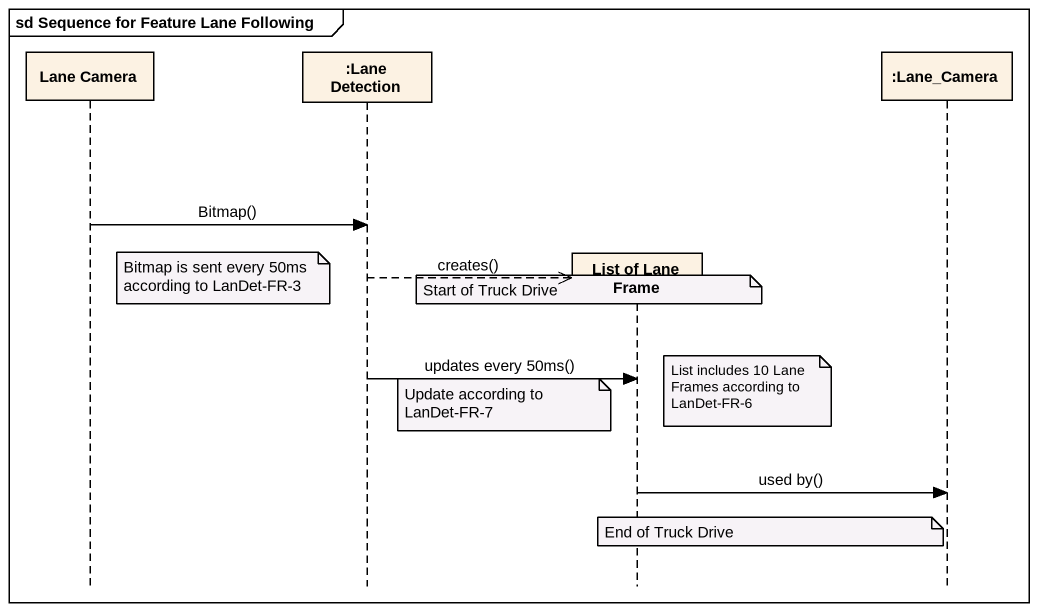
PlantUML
@startuml
mainframe sd Sequence for Feature Lane Following
hide footbox
participant "Lane Camera" as Lane_Camera
participant ":Lane Detection" as Lane_Detection
participant "List of Lane Frame" as List_of_Lane_Frame
participant ":Lane_Camera" as Lane_Camera_2

Lane_Camera -> Lane_Detection : Bitmap()
note right of Lane_Camera : Bitmap is sent every 50ms according to LanDet-FR-3
Lane_Detection -->> List_of_Lane_Frame ** : creates()
note over List_of_Lane_Frame : Start of Truck Drive
Lane_Detection -> List_of_Lane_Frame : updates every 50ms()
note right of List_of_Lane_Frame : List includes 10 Lane Frames according to LanDet-FR-6
note left of List_of_Lane_Frame : Update according to LanDet-FR-7
List_of_Lane_Frame -> Lane_Camera_2 : used by()
note over List_of_Lane_Frame : End of Truck Drive
@enduml
